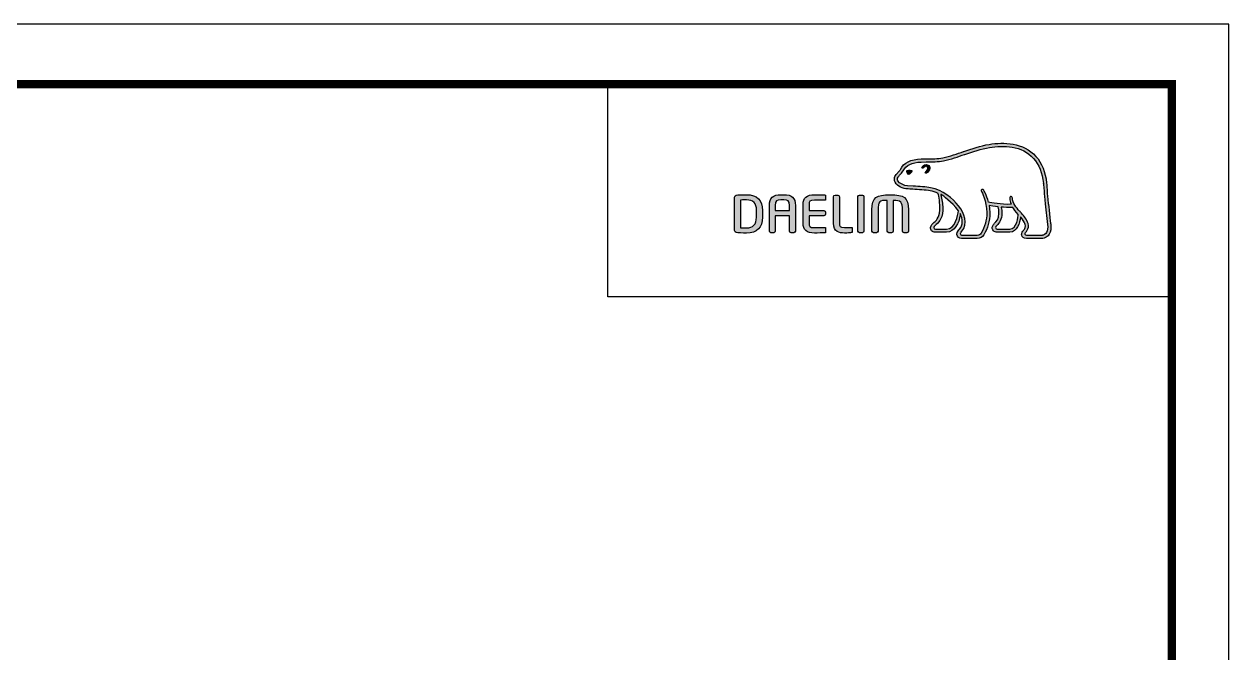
# Model space of a CAD drawing. Extents: x 0 to 781, y 0 to 572.
# Drawn here: x 514.5 to 781.2, y 433.3 to 572.4 of the extents above; entities that cross this region are included whole.
import ezdxf

# ---------------------------------------------------------------- set-up
doc = ezdxf.new("R2010")
doc.units = 0
doc.header["$LTSCALE"] = 10
doc.header["$MEASUREMENT"] = 0
doc.layers.get('0').update_dxf_attribs({"linetype": 'CONTINUOUS'})
doc.layers.add('레이어 1', color=7, linetype='CONTINUOUS')

msp = doc.modelspace()

# ---------------------------------------------------------------- hatches: boundary and pattern name
at = {"layer": '레이어 1'}
h = msp.add_hatch(color=5, dxfattribs=at)
h.dxf.hatch_style = 1
edge = h.paths.add_edge_path(flags=16)
edge.add_spline(control_points=[(740.64, 526.05), (740.3, 525.67), (739.87, 525.67), (739.85, 525.67), (739.85, 525.67), (736.43, 525.67), (736.43, 525.67), (736.3, 525.67), (736.2, 525.7), (736.14, 525.76), (736.09, 525.81), (736.06, 525.89), (736.06, 525.99), (736.06, 526.18), (736.21, 526.36), (736.36, 526.55), (736.49, 526.73), (736.63, 526.9), (736.7, 527.1), (736.89, 527.61), (736.87, 528.15), (736.64, 528.62), (736.24, 529.48), (735.64, 530.16), (735.06, 530.81), (735.06, 530.81), (734.86, 531.02), (734.86, 531.03), (734.1, 531.87), (733.32, 532.74), (733.26, 533.92), (733.25, 534.16), (733.14, 534.3), (732.99, 534.29), (732.99, 534.29), (732.77, 534.19), (732.76, 534.19), (732.7, 534.12), (732.67, 534.02), (732.67, 533.91), (732.67, 533.91), (732.67, 533.87), (732.67, 533.87), (732.7, 533.44), (732.8, 533.02), (732.98, 532.59), (732.98, 532.59), (733, 532.54), (733, 532.54), (733, 532.54), (732.95, 532.54), (732.95, 532.54), (730.75, 532.45), (728.59, 532.87), (727.96, 533.02), (727.57, 534.6), (726.93, 535.64), (726.91, 535.68), (726.86, 535.77), (726.78, 535.83), (726.7, 535.85), (726.7, 535.85), (726.52, 535.82), (726.49, 535.82), (726.48, 535.8), (726.45, 535.75), (726.37, 535.66), (726.37, 535.66), (726.37, 535.58), (726.37, 535.58), (726.37, 535.58), (726.42, 535.37), (726.42, 535.37), (726.47, 535.29), (727.6, 533.31), (727.6, 530.69), (727.6, 529.07), (727.18, 527.55), (726.34, 526.15), (726.14, 525.82), (725.87, 525.67), (725.48, 525.67), (725.48, 525.67), (722.1, 525.67), (722.1, 525.67), (721.99, 525.67), (721.76, 525.75), (721.76, 525.99), (721.76, 526.13), (721.88, 526.35), (722.09, 526.58), (723.5, 528.15), (722.69, 530.6), (721.34, 532.21), (720.03, 533.77), (717.9, 535.73), (715.17, 536.21), (714.2, 536.38), (712.61, 536.48), (711.32, 536.55), (711.32, 536.55), (710.02, 536.63), (710.02, 536.63), (709.36, 536.68), (708.25, 537.09), (707.92, 537.73), (707.78, 537.99), (707.79, 538.26), (707.97, 538.56), (708.08, 538.75), (708.24, 538.91), (708.43, 539.1), (708.64, 539.32), (708.86, 539.54), (709.03, 539.84), (709.03, 539.84), (709.08, 539.93), (709.08, 539.93), (709.74, 541.18), (711.08, 541.84), (713.08, 541.89), (713.08, 541.89), (714.21, 541.9), (714.21, 541.9), (715.45, 541.91), (716.85, 541.92), (718.01, 542.16), (719.63, 542.51), (721.26, 543.07), (722.69, 543.56), (722.69, 543.56), (722.74, 543.57), (722.74, 543.57), (724.51, 544.18), (726.35, 544.81), (728.23, 545.11), (731.23, 545.61), (735.36, 545.6), (737.96, 542.68), (739.16, 541.33), (739.89, 539.48), (740.15, 537.16), (740.15, 537.16), (740.14, 537.17), (740.13, 537.18), (740.15, 537.13), (740.17, 536.87), (740.28, 535.4), (740.31, 534.7), (740.34, 533.97), (740.53, 532.61), (740.53, 532.61), (741.05, 528.07), (741.05, 528.07), (741.05, 528.07), (741.08, 527.52), (741.08, 527.52), (741.08, 526.87), (740.93, 526.38), (740.64, 526.05)], knot_values=[0, 0, 0, 0, 1, 1, 1, 2, 2, 2, 3, 3, 3, 4, 4, 4, 5, 5, 5, 6, 6, 6, 7, 7, 7, 8, 8, 8, 9, 9, 9, 10, 10, 10, 11, 11, 11, 12, 12, 12, 13, 13, 13, 14, 14, 14, 15, 15, 15, 16, 16, 16, 17, 17, 17, 18, 18, 18, 19, 19, 19, 20, 20, 20, 21, 21, 21, 22, 22, 22, 23, 23, 23, 24, 24, 24, 25, 25, 25, 26, 26, 26, 27, 27, 27, 28, 28, 28, 29, 29, 29, 30, 30, 30, 31, 31, 31, 32, 32, 32, 33, 33, 33, 34, 34, 34, 35, 35, 35, 36, 36, 36, 37, 37, 37, 38, 38, 38, 39, 39, 39, 40, 40, 40, 41, 41, 41, 42, 42, 42, 43, 43, 43, 44, 44, 44, 45, 45, 45, 46, 46, 46, 47, 47, 47, 48, 48, 48, 49, 49, 49, 50, 50, 50, 51, 51, 51, 52, 52, 52, 53, 53, 53, 53], degree=3, periodic=0)
edge = h.paths.add_edge_path(flags=16)
edge.add_spline(control_points=[(732.72, 527.03), (732.72, 527.03), (729.92, 527.03), (729.92, 527.03), (729.71, 527.03), (729.55, 527.2), (729.55, 527.41), (729.55, 527.55), (729.68, 527.74), (729.8, 527.87), (730.37, 528.41), (730.95, 529.16), (730.95, 530.59), (730.95, 530.59), (730.91, 531.23), (730.91, 531.24), (730.91, 531.24), (730.81, 531.86), (730.81, 531.86), (730.81, 531.86), (730.8, 531.9), (730.8, 531.9), (730.8, 531.9), (730.84, 531.9), (730.84, 531.9), (731.37, 531.86), (732.38, 531.81), (733.35, 531.85), (733.59, 531.46), (733.99, 530.96), (734.57, 530.29), (734.54, 529.95), (734.27, 527.03), (732.72, 527.03)], knot_values=[0, 0, 0, 0, 1, 1, 1, 2, 2, 2, 3, 3, 3, 4, 4, 4, 5, 5, 5, 6, 6, 6, 7, 7, 7, 8, 8, 8, 9, 9, 9, 10, 10, 10, 11, 11, 11, 11], degree=3, periodic=0)
edge = h.paths.add_edge_path(flags=16)
edge.add_spline(control_points=[(718.69, 527.03), (718.69, 527.03), (716.23, 527.03), (716.23, 527.03), (716.05, 527.03), (715.85, 527.18), (715.85, 527.41), (715.85, 527.54), (715.96, 527.71), (716.17, 527.88), (716.79, 528.37), (717.73, 529.12), (717.84, 531.19), (717.84, 531.19), (717.85, 531.75), (717.85, 531.75), (717.85, 532.63), (717.65, 533.7), (717.46, 534.64), (717.46, 534.64), (717.43, 534.74), (717.43, 534.74), (717.43, 534.74), (717.51, 534.68), (717.51, 534.68), (717.87, 534.45), (719.88, 533.09), (721.3, 531.09), (721.18, 530.14), (720.65, 527.03), (718.69, 527.03)], knot_values=[0, 0, 0, 0, 1, 1, 1, 2, 2, 2, 3, 3, 3, 4, 4, 4, 5, 5, 5, 6, 6, 6, 7, 7, 7, 8, 8, 8, 9, 9, 9, 10, 10, 10, 10], degree=3, periodic=0)
edge = h.paths.add_edge_path()
edge.add_spline(control_points=[(741.74, 528.14), (741.74, 528.15), (741.22, 532.7), (741.22, 532.7), (741.03, 534.07), (741, 534.79), (740.97, 535.43), (740.97, 535.43), (740.85, 537.23), (740.85, 537.24), (740.57, 539.7), (739.78, 541.69), (738.48, 543.14), (735.67, 546.29), (731.29, 546.32), (728.11, 545.8), (726.16, 545.48), (724.3, 544.84), (722.49, 544.22), (722.49, 544.22), (722.44, 544.2), (722.44, 544.2), (721.03, 543.72), (719.43, 543.18), (717.86, 542.84), (716.78, 542.61), (715.43, 542.6), (714.24, 542.6), (714.24, 542.6), (713.06, 542.58), (713.06, 542.58), (710.79, 542.52), (709.24, 541.74), (708.46, 540.25), (708.46, 540.25), (708.43, 540.18), (708.43, 540.18), (708.3, 539.96), (708.11, 539.76), (707.94, 539.59), (707.75, 539.4), (707.54, 539.19), (707.37, 538.91), (707.21, 538.64), (707.13, 538.36), (707.13, 538.08), (707.13, 537.85), (707.19, 537.62), (707.3, 537.4), (707.78, 536.49), (709.16, 536), (709.98, 535.94), (709.98, 535.94), (711.19, 535.87), (711.22, 535.86), (712.43, 535.8), (714.08, 535.7), (715.05, 535.53), (715.61, 535.43), (716.25, 535.23), (716.84, 534.95), (716.89, 534.8), (717.19, 533.43), (717.19, 531.75), (717.19, 531.75), (717.18, 531.22), (717.18, 531.22), (717.09, 529.45), (716.32, 528.83), (715.75, 528.38), (715.7, 528.34), (715.19, 527.92), (715.16, 527.41), (715.13, 527.13), (715.21, 526.87), (715.39, 526.68), (715.57, 526.48), (715.86, 526.38), (716.23, 526.38), (716.23, 526.38), (718.69, 526.38), (718.69, 526.38), (720.52, 526.38), (721.43, 528.36), (721.71, 530.21), (721.71, 530.21), (721.71, 530.47), (721.71, 530.47), (721.71, 530.47), (721.79, 530.34), (721.79, 530.34), (722.03, 529.82), (722.17, 529.19), (722.17, 528.72), (722.17, 528.06), (721.96, 527.48), (721.57, 527.05), (721.47, 526.95), (720.98, 526.44), (720.98, 525.93), (720.98, 525.93), (720.99, 525.85), (720.99, 525.85), (721.06, 525.25), (721.54, 524.98), (721.99, 524.98), (721.99, 524.98), (725.48, 524.98), (725.48, 524.98), (726.11, 524.98), (726.61, 525.26), (726.94, 525.8), (727.82, 527.27), (728.27, 528.87), (728.27, 530.55), (728.27, 531.08), (728.22, 531.64), (728.13, 532.22), (728.13, 532.22), (728.12, 532.26), (728.12, 532.26), (728.12, 532.26), (728.16, 532.25), (728.16, 532.25), (728.58, 532.17), (729.26, 532.06), (730.09, 531.97), (730.09, 531.97), (730.12, 531.96), (730.12, 531.96), (730.12, 531.96), (730.23, 531.32), (730.23, 531.32), (730.23, 531.32), (730.26, 531.17), (730.26, 531.17), (730.26, 531.17), (730.29, 530.6), (730.29, 530.6), (730.29, 529.25), (729.67, 528.66), (729.34, 528.34), (729.34, 528.33), (728.87, 527.86), (728.82, 527.45), (728.82, 527.45), (728.81, 527.32), (728.81, 527.32), (728.81, 527.19), (728.84, 526.93), (729.07, 526.7), (729.27, 526.48), (729.58, 526.38), (730, 526.38), (730, 526.38), (732.72, 526.38), (732.72, 526.38), (734.37, 526.38), (734.86, 528.48), (735.06, 529.65), (735.06, 529.65), (735.07, 529.77), (735.07, 529.77), (735.07, 529.77), (735.14, 529.69), (735.14, 529.69), (735.52, 529.2), (735.85, 528.66), (736.01, 528.32), (736.1, 528.15), (736.14, 527.95), (736.14, 527.76), (736.14, 527.76), (736.08, 527.37), (736.08, 527.37), (736.02, 527.15), (735.87, 526.96), (735.73, 526.77), (735.52, 526.49), (735.31, 526.21), (735.31, 525.87), (735.31, 525.87), (735.33, 525.68), (735.33, 525.68), (735.42, 525.23), (735.79, 524.98), (736.36, 524.98), (736.36, 524.98), (739.85, 524.98), (739.85, 524.98), (739.93, 524.98), (740.61, 524.99), (741.15, 525.57), (741.57, 526.03), (741.78, 526.67), (741.78, 527.51), (741.78, 527.51), (741.74, 528.14), (741.74, 528.14)], knot_values=[0, 0, 0, 0, 1, 1, 1, 2, 2, 2, 3, 3, 3, 4, 4, 4, 5, 5, 5, 6, 6, 6, 7, 7, 7, 8, 8, 8, 9, 9, 9, 10, 10, 10, 11, 11, 11, 12, 12, 12, 13, 13, 13, 14, 14, 14, 15, 15, 15, 16, 16, 16, 17, 17, 17, 18, 18, 18, 19, 19, 19, 20, 20, 20, 21, 21, 21, 22, 22, 22, 23, 23, 23, 24, 24, 24, 25, 25, 25, 26, 26, 26, 27, 27, 27, 28, 28, 28, 29, 29, 29, 30, 30, 30, 31, 31, 31, 32, 32, 32, 33, 33, 33, 34, 34, 34, 35, 35, 35, 36, 36, 36, 37, 37, 37, 38, 38, 38, 39, 39, 39, 40, 40, 40, 41, 41, 41, 42, 42, 42, 43, 43, 43, 44, 44, 44, 45, 45, 45, 46, 46, 46, 47, 47, 47, 48, 48, 48, 49, 49, 49, 50, 50, 50, 51, 51, 51, 52, 52, 52, 53, 53, 53, 54, 54, 54, 55, 55, 55, 56, 56, 56, 57, 57, 57, 58, 58, 58, 59, 59, 59, 60, 60, 60, 61, 61, 61, 62, 62, 62, 63, 63, 63, 64, 64, 64, 65, 65, 65, 66, 66, 66, 66], degree=3, periodic=0)
edge = h.paths.add_edge_path(flags=0)
edge.add_spline(control_points=[(709.92, 539.92), (709.92, 539.92), (710.43, 540.15), (711.06, 539.91), (711.06, 539.91), (711.14, 539.88), (711.03, 539.73), (710.73, 539.32), (710.43, 539.23), (710.43, 539.23), (710.43, 539.23), (710.21, 539.16), (710.08, 539.31), (709.84, 539.6), (709.83, 539.77), (709.83, 539.77), (709.83, 539.77), (709.8, 539.89), (709.92, 539.92)], knot_values=[0, 0, 0, 0, 1, 1, 1, 2, 2, 2, 3, 3, 3, 4, 4, 4, 5, 5, 5, 6, 6, 6, 6], degree=3, periodic=0)
edge = h.paths.add_edge_path(flags=0)
edge.add_spline(control_points=[(713.27, 540.86), (713.2, 540.78), (713.19, 540.64), (713.27, 540.56), (713.35, 540.49), (713.49, 540.51), (713.56, 540.6), (713.6, 540.64), (714.02, 541.13), (714.38, 540.88), (714.51, 540.78), (714.57, 540.65), (714.55, 540.48), (714.52, 540.2), (714.27, 539.88), (714.11, 539.78), (714.01, 539.72), (713.95, 539.6), (713.99, 539.5), (714.04, 539.4), (714.16, 539.37), (714.27, 539.42), (714.57, 539.56), (714.95, 540.04), (715, 540.49), (715.03, 540.8), (714.89, 541.06), (714.64, 541.23), (714.11, 541.61), (713.5, 541.1), (713.27, 540.86)], knot_values=[0, 0, 0, 0, 1, 1, 1, 2, 2, 2, 3, 3, 3, 4, 4, 4, 5, 5, 5, 6, 6, 6, 7, 7, 7, 8, 8, 8, 9, 9, 9, 10, 10, 10, 10], degree=3, periodic=0)
edge = h.paths.add_edge_path(flags=0)
edge.add_spline(control_points=[(713.2, 540.49), (713.2, 540.49), (713.2, 540.49), (713.2, 540.49), (713.2, 540.49), (713.2, 540.49), (713.2, 540.49)], knot_values=[0, 0, 0, 0, 1, 1, 1, 2, 2, 2, 2], degree=3, periodic=0)
h = msp.add_hatch(color=5, dxfattribs=at)
h.dxf.hatch_style = 2
edge = h.paths.add_edge_path()
edge.add_spline(control_points=[(713.27, 540.86), (713.2, 540.78), (713.19, 540.64), (713.27, 540.56), (713.35, 540.49), (713.49, 540.51), (713.56, 540.6), (713.6, 540.64), (714.02, 541.13), (714.38, 540.88), (714.51, 540.78), (714.57, 540.65), (714.55, 540.48), (714.52, 540.2), (714.27, 539.88), (714.11, 539.78), (714.01, 539.72), (713.95, 539.6), (713.99, 539.5), (714.04, 539.4), (714.16, 539.37), (714.27, 539.42), (714.57, 539.56), (714.95, 540.04), (715, 540.49), (715.03, 540.8), (714.89, 541.06), (714.64, 541.23), (714.11, 541.61), (713.5, 541.1), (713.27, 540.86)], knot_values=[0, 0, 0, 0, 1, 1, 1, 2, 2, 2, 3, 3, 3, 4, 4, 4, 5, 5, 5, 6, 6, 6, 7, 7, 7, 8, 8, 8, 9, 9, 9, 10, 10, 10, 10], degree=3, periodic=0)
h = msp.add_hatch(color=5, dxfattribs=at)
h.dxf.hatch_style = 2
edge = h.paths.add_edge_path()
edge.add_spline(control_points=[(709.92, 539.92), (709.92, 539.92), (710.43, 540.15), (711.06, 539.91), (711.06, 539.91), (711.14, 539.88), (711.03, 539.73), (710.73, 539.32), (710.43, 539.23), (710.43, 539.23), (710.43, 539.23), (710.21, 539.16), (710.08, 539.31), (709.84, 539.6), (709.83, 539.77), (709.83, 539.77), (709.83, 539.77), (709.8, 539.89), (709.92, 539.92)], knot_values=[0, 0, 0, 0, 1, 1, 1, 2, 2, 2, 3, 3, 3, 4, 4, 4, 5, 5, 5, 6, 6, 6, 6], degree=3, periodic=0)
h = msp.add_hatch(color=5, dxfattribs=at)
h.dxf.hatch_style = 2
edge = h.paths.add_edge_path()
edge.add_spline(control_points=[(676.61, 529.7), (676.61, 528.1), (675.88, 527.33), (674.39, 527.33), (674.39, 527.33), (673.36, 527.35), (673.1, 527.35), (673.1, 527.35), (673.1, 533.46), (673.1, 533.46), (673.63, 533.51), (674.38, 533.52), (674.39, 533.52), (675.92, 533.52), (676.61, 532.79), (676.61, 531.15), (676.61, 531.15), (676.61, 529.7), (676.61, 529.7)], knot_values=[0, 0, 0, 0, 1, 1, 1, 2, 2, 2, 3, 3, 3, 4, 4, 4, 5, 5, 5, 6, 6, 6, 6], degree=3, periodic=0)
edge = h.paths.add_edge_path()
edge.add_spline(control_points=[(674.39, 534.67), (673.56, 534.67), (672.48, 534.62), (672.12, 534.56), (671.9, 534.52), (671.76, 534.36), (671.76, 534.14), (671.76, 534.14), (671.76, 526.71), (671.76, 526.71), (671.76, 526.48), (671.91, 526.32), (672.14, 526.29), (672.47, 526.23), (673.54, 526.18), (674.39, 526.18), (676.7, 526.18), (677.93, 527.4), (677.93, 529.7), (677.93, 529.7), (677.93, 531.15), (677.93, 531.15), (677.93, 533.45), (676.7, 534.67), (674.39, 534.67)], knot_values=[0, 0, 0, 0, 1, 1, 1, 2, 2, 2, 3, 3, 3, 4, 4, 4, 5, 5, 5, 6, 6, 6, 7, 7, 7, 8, 8, 8, 8], degree=3, periodic=0)
h = msp.add_hatch(color=5, dxfattribs=at)
h.dxf.hatch_style = 2
edge = h.paths.add_edge_path()
edge.add_spline(control_points=[(683.91, 531.16), (683.91, 531.16), (680.78, 531.16), (680.78, 531.16), (680.78, 531.28), (680.78, 532.28), (680.78, 532.28), (680.78, 533.32), (681.09, 533.5), (682.02, 533.5), (682.02, 533.5), (682.67, 533.5), (682.67, 533.5), (683.6, 533.5), (683.91, 533.32), (683.91, 532.28), (683.91, 532.28), (683.91, 531.28), (683.91, 531.16)], knot_values=[0, 0, 0, 0, 1, 1, 1, 2, 2, 2, 3, 3, 3, 4, 4, 4, 5, 5, 5, 6, 6, 6, 6], degree=3, periodic=0)
edge = h.paths.add_edge_path()
edge.add_spline(control_points=[(682.67, 534.67), (682.67, 534.67), (682.02, 534.67), (682.02, 534.67), (680.25, 534.67), (679.46, 533.93), (679.46, 532.28), (679.46, 532.28), (679.46, 526.62), (679.46, 526.62), (679.46, 526.43), (679.62, 526.26), (679.81, 526.26), (679.81, 526.26), (680.43, 526.26), (680.43, 526.26), (680.65, 526.26), (680.78, 526.44), (680.78, 526.62), (680.78, 526.62), (680.78, 529.87), (680.78, 530), (680.78, 530), (683.91, 530), (683.91, 530), (683.91, 529.87), (683.91, 526.62), (683.91, 526.62), (683.91, 526.42), (684.07, 526.26), (684.26, 526.26), (684.26, 526.26), (684.88, 526.26), (684.88, 526.26), (685.09, 526.26), (685.23, 526.45), (685.23, 526.62), (685.23, 526.62), (685.23, 532.28), (685.23, 532.28), (685.23, 533.93), (684.44, 534.67), (682.67, 534.67)], knot_values=[0, 0, 0, 0, 1, 1, 1, 2, 2, 2, 3, 3, 3, 4, 4, 4, 5, 5, 5, 6, 6, 6, 7, 7, 7, 8, 8, 8, 9, 9, 9, 10, 10, 10, 11, 11, 11, 12, 12, 12, 13, 13, 13, 14, 14, 14, 14], degree=3, periodic=0)
h = msp.add_hatch(color=5, dxfattribs=at)
h.dxf.hatch_style = 2
edge = h.paths.add_edge_path()
edge.add_spline(control_points=[(686.91, 532.51), (686.91, 532.51), (686.91, 528.34), (686.91, 528.34), (686.91, 526.89), (687.75, 526.18), (689.46, 526.18), (690.21, 526.18), (691.24, 526.2), (691.65, 526.23), (691.65, 526.23), (691.85, 526.25), (691.85, 526.25), (691.85, 526.25), (691.91, 526.26), (691.91, 526.26), (691.91, 526.26), (691.91, 527.37), (691.91, 527.37), (691.91, 527.37), (689.47, 527.37), (689.47, 527.37), (688.24, 527.37), (688.24, 527.72), (688.24, 528.34), (688.24, 528.34), (688.24, 529.89), (688.24, 530.01), (688.37, 530.01), (691.53, 530.01), (691.53, 530.01), (691.73, 530.01), (691.9, 530.17), (691.9, 530.37), (691.9, 530.37), (691.9, 530.79), (691.9, 530.79), (691.9, 530.99), (691.73, 531.15), (691.53, 531.15), (691.53, 531.15), (688.37, 531.15), (688.24, 531.15), (688.24, 531.27), (688.24, 532.51), (688.24, 532.51), (688.24, 533.13), (688.24, 533.48), (689.47, 533.48), (689.47, 533.48), (691.91, 533.47), (691.91, 533.47), (691.91, 533.47), (691.91, 534.57), (691.91, 534.57), (691.91, 534.57), (691.65, 534.6), (691.65, 534.6), (691.17, 534.64), (690.07, 534.67), (689.46, 534.67), (687.75, 534.67), (686.91, 533.96), (686.91, 532.51)], knot_values=[0, 0, 0, 0, 1, 1, 1, 2, 2, 2, 3, 3, 3, 4, 4, 4, 5, 5, 5, 6, 6, 6, 7, 7, 7, 8, 8, 8, 9, 9, 9, 10, 10, 10, 11, 11, 11, 12, 12, 12, 13, 13, 13, 14, 14, 14, 15, 15, 15, 16, 16, 16, 17, 17, 17, 18, 18, 18, 19, 19, 19, 20, 20, 20, 21, 21, 21, 21], degree=3, periodic=0)
h = msp.add_hatch(color=5, dxfattribs=at)
h.dxf.hatch_style = 2
edge = h.paths.add_edge_path()
edge.add_spline(control_points=[(694.03, 534.59), (693.83, 534.59), (693.65, 534.42), (693.65, 534.22), (693.65, 534.22), (693.65, 528.34), (693.65, 528.34), (693.65, 526.43), (694.96, 526.18), (696.1, 526.18), (696.94, 526.18), (697.15, 526.22), (697.4, 526.26), (697.4, 526.26), (697.54, 526.28), (697.54, 526.28), (697.54, 526.28), (697.73, 526.3), (697.73, 526.3), (697.73, 526.3), (697.79, 526.31), (697.79, 526.31), (697.79, 526.31), (697.79, 527.37), (697.79, 527.37), (697.79, 527.37), (696.11, 527.37), (696.11, 527.37), (694.98, 527.37), (694.98, 527.8), (694.98, 528.22), (694.98, 528.22), (694.98, 534.22), (694.98, 534.22), (694.98, 534.42), (694.81, 534.59), (694.6, 534.59), (694.6, 534.59), (694.03, 534.59), (694.03, 534.59)], knot_values=[0, 0, 0, 0, 1, 1, 1, 2, 2, 2, 3, 3, 3, 4, 4, 4, 5, 5, 5, 6, 6, 6, 7, 7, 7, 8, 8, 8, 9, 9, 9, 10, 10, 10, 11, 11, 11, 12, 12, 12, 13, 13, 13, 13], degree=3, periodic=0)
h = msp.add_hatch(color=5, dxfattribs=at)
h.dxf.hatch_style = 2
edge = h.paths.add_edge_path()
edge.add_spline(control_points=[(699.43, 534.59), (699.21, 534.59), (699.08, 534.41), (699.08, 534.23), (699.08, 534.23), (699.08, 526.62), (699.08, 526.62), (699.08, 526.42), (699.24, 526.26), (699.43, 526.26), (699.43, 526.26), (700.05, 526.26), (700.05, 526.26), (700.27, 526.26), (700.4, 526.44), (700.4, 526.62), (700.4, 526.62), (700.4, 534.23), (700.4, 534.23), (700.4, 534.43), (700.25, 534.59), (700.05, 534.59), (700.05, 534.59), (699.43, 534.59), (699.43, 534.59)], knot_values=[0, 0, 0, 0, 1, 1, 1, 2, 2, 2, 3, 3, 3, 4, 4, 4, 5, 5, 5, 6, 6, 6, 7, 7, 7, 8, 8, 8, 8], degree=3, periodic=0)
h = msp.add_hatch(color=5, dxfattribs=at)
h.dxf.hatch_style = 2
edge = h.paths.add_edge_path()
edge.add_spline(control_points=[(702.18, 531.31), (702.18, 531.31), (702.18, 526.62), (702.18, 526.62), (702.18, 526.42), (702.34, 526.26), (702.54, 526.26), (702.54, 526.26), (703.16, 526.26), (703.16, 526.26), (703.38, 526.26), (703.52, 526.44), (703.52, 526.62), (703.52, 526.62), (703.52, 531.19), (703.52, 531.19), (703.52, 533.21), (703.86, 533.4), (705.56, 533.41), (705.56, 533.28), (705.56, 526.62), (705.56, 526.62), (705.56, 526.41), (705.71, 526.26), (705.91, 526.26), (705.91, 526.26), (706.53, 526.26), (706.53, 526.26), (706.75, 526.26), (706.88, 526.44), (706.88, 526.62), (706.88, 526.62), (706.88, 533.26), (706.88, 533.39), (707.68, 533.39), (708.24, 533.32), (708.54, 533.02), (708.86, 532.7), (708.92, 532.11), (708.92, 531.19), (708.92, 531.19), (708.92, 526.62), (708.92, 526.62), (708.92, 526.43), (709.08, 526.26), (709.28, 526.26), (709.28, 526.26), (709.91, 526.26), (709.91, 526.26), (710.12, 526.26), (710.26, 526.45), (710.26, 526.62), (710.26, 526.62), (710.26, 531.31), (710.26, 531.31), (710.26, 534.15), (709.25, 534.63), (706.23, 534.63), (703.19, 534.63), (702.18, 534.15), (702.18, 531.31)], knot_values=[0, 0, 0, 0, 1, 1, 1, 2, 2, 2, 3, 3, 3, 4, 4, 4, 5, 5, 5, 6, 6, 6, 7, 7, 7, 8, 8, 8, 9, 9, 9, 10, 10, 10, 11, 11, 11, 12, 12, 12, 13, 13, 13, 14, 14, 14, 15, 15, 15, 16, 16, 16, 17, 17, 17, 18, 18, 18, 19, 19, 19, 20, 20, 20, 20], degree=3, periodic=0)

# ---------------------------------------------------------------- linework, layer by layer
at = {"color": 5, "ltscale": 0.5}
msp.add_line((643.71, 512.09), (643.71, 559.11), dxfattribs=at)
at = {"color": 5}
msp.add_line((718.58, 526.38), (718.58, 526.38), dxfattribs=at)
at = {"color": 5, "ltscale": 40}
msp.add_line((768.56, 512.09), (643.71, 512.09), dxfattribs=at)
at = {"ltscale": 0.5}
msp.add_lwpolyline([(0, 0), (781.2, 0), (781.2, 572.4), (0, 572.4)], close=True, dxfattribs=at)
at = {"color": 5, "linetype": 'ByBlock', "lineweight": 200, "const_width": 1.8}
msp.add_lwpolyline([(12.56, 24.51), (768.56, 24.51), (768.56, 559.11), (12.56, 559.11)], close=True, dxfattribs=at)
at = {"layer": '레이어 1', "color": 5}
for points, knots in [([(741.74, 528.14), (741.74, 528.15), (741.22, 532.7), (741.22, 532.7), (741.03, 534.07), (741, 534.79), (740.97, 535.43), (740.97, 535.43), (740.85, 537.23), (740.85, 537.24), (740.57, 539.7), (739.78, 541.69), (738.48, 543.14), (735.67, 546.29), (731.29, 546.32), (728.11, 545.8), (726.16, 545.48), (724.3, 544.84), (722.49, 544.22), (722.49, 544.22), (722.44, 544.2), (722.44, 544.2), (721.03, 543.72), (719.43, 543.18), (717.86, 542.84), (716.78, 542.61), (715.43, 542.6), (714.24, 542.6), (714.24, 542.6), (713.06, 542.58), (713.06, 542.58), (710.79, 542.52), (709.24, 541.74), (708.46, 540.25), (708.46, 540.25), (708.43, 540.18), (708.43, 540.18), (708.3, 539.96), (708.11, 539.76), (707.94, 539.59), (707.75, 539.4), (707.54, 539.19), (707.37, 538.91), (707.21, 538.64), (707.13, 538.36), (707.13, 538.08), (707.13, 537.85), (707.19, 537.62), (707.3, 537.4), (707.78, 536.49), (709.16, 536), (709.98, 535.94), (709.98, 535.94), (711.19, 535.87), (711.22, 535.86), (712.43, 535.8), (714.08, 535.7), (715.05, 535.53), (715.61, 535.43), (716.25, 535.23), (716.84, 534.95), (716.89, 534.8), (717.19, 533.43), (717.19, 531.75), (717.19, 531.75), (717.18, 531.22), (717.18, 531.22), (717.09, 529.45), (716.32, 528.83), (715.75, 528.38), (715.7, 528.34), (715.19, 527.92), (715.16, 527.41), (715.13, 527.13), (715.21, 526.87), (715.39, 526.68), (715.57, 526.48), (715.86, 526.38), (716.23, 526.38), (716.23, 526.38), (718.69, 526.38), (718.69, 526.38), (720.52, 526.38), (721.43, 528.36), (721.71, 530.21), (721.71, 530.21), (721.71, 530.47), (721.71, 530.47), (721.71, 530.47), (721.79, 530.34), (721.79, 530.34), (722.03, 529.82), (722.17, 529.19), (722.17, 528.72), (722.17, 528.06), (721.96, 527.48), (721.57, 527.05), (721.47, 526.95), (720.98, 526.44), (720.98, 525.93), (720.98, 525.93), (720.99, 525.85), (720.99, 525.85), (721.06, 525.25), (721.54, 524.98), (721.99, 524.98), (721.99, 524.98), (725.48, 524.98), (725.48, 524.98), (726.11, 524.98), (726.61, 525.26), (726.94, 525.8), (727.82, 527.27), (728.27, 528.87), (728.27, 530.55), (728.27, 531.08), (728.22, 531.64), (728.13, 532.22), (728.13, 532.22), (728.12, 532.26), (728.12, 532.26), (728.12, 532.26), (728.16, 532.25), (728.16, 532.25), (728.58, 532.17), (729.26, 532.06), (730.09, 531.97), (730.09, 531.97), (730.12, 531.96), (730.12, 531.96), (730.12, 531.96), (730.23, 531.32), (730.23, 531.32), (730.23, 531.32), (730.26, 531.17), (730.26, 531.17), (730.26, 531.17), (730.29, 530.6), (730.29, 530.6), (730.29, 529.25), (729.67, 528.66), (729.34, 528.34), (729.34, 528.33), (728.87, 527.86), (728.82, 527.45), (728.82, 527.45), (728.81, 527.32), (728.81, 527.32), (728.81, 527.19), (728.84, 526.93), (729.07, 526.7), (729.27, 526.48), (729.58, 526.38), (730, 526.38), (730, 526.38), (732.72, 526.38), (732.72, 526.38), (734.37, 526.38), (734.86, 528.48), (735.06, 529.65), (735.06, 529.65), (735.07, 529.77), (735.07, 529.77), (735.07, 529.77), (735.14, 529.69), (735.14, 529.69), (735.52, 529.2), (735.85, 528.66), (736.01, 528.32), (736.1, 528.15), (736.14, 527.95), (736.14, 527.76), (736.14, 527.76), (736.08, 527.37), (736.08, 527.37), (736.02, 527.15), (735.87, 526.96), (735.73, 526.77), (735.52, 526.49), (735.31, 526.21), (735.31, 525.87), (735.31, 525.87), (735.33, 525.68), (735.33, 525.68), (735.42, 525.23), (735.79, 524.98), (736.36, 524.98), (736.36, 524.98), (739.85, 524.98), (739.85, 524.98), (739.93, 524.98), (740.61, 524.99), (741.15, 525.57), (741.57, 526.03), (741.78, 526.67), (741.78, 527.51), (741.78, 527.51), (741.74, 528.14), (741.74, 528.14)], [0, 0, 0, 0, 1, 1, 1, 2, 2, 2, 3, 3, 3, 4, 4, 4, 5, 5, 5, 6, 6, 6, 7, 7, 7, 8, 8, 8, 9, 9, 9, 10, 10, 10, 11, 11, 11, 12, 12, 12, 13, 13, 13, 14, 14, 14, 15, 15, 15, 16, 16, 16, 17, 17, 17, 18, 18, 18, 19, 19, 19, 20, 20, 20, 21, 21, 21, 22, 22, 22, 23, 23, 23, 24, 24, 24, 25, 25, 25, 26, 26, 26, 27, 27, 27, 28, 28, 28, 29, 29, 29, 30, 30, 30, 31, 31, 31, 32, 32, 32, 33, 33, 33, 34, 34, 34, 35, 35, 35, 36, 36, 36, 37, 37, 37, 38, 38, 38, 39, 39, 39, 40, 40, 40, 41, 41, 41, 42, 42, 42, 43, 43, 43, 44, 44, 44, 45, 45, 45, 46, 46, 46, 47, 47, 47, 48, 48, 48, 49, 49, 49, 50, 50, 50, 51, 51, 51, 52, 52, 52, 53, 53, 53, 54, 54, 54, 55, 55, 55, 56, 56, 56, 57, 57, 57, 58, 58, 58, 59, 59, 59, 60, 60, 60, 61, 61, 61, 62, 62, 62, 63, 63, 63, 64, 64, 64, 65, 65, 65, 66, 66, 66, 66]), ([(713.27, 540.86), (713.2, 540.78), (713.19, 540.64), (713.27, 540.56), (713.35, 540.49), (713.49, 540.51), (713.56, 540.6), (713.6, 540.64), (714.02, 541.13), (714.38, 540.88), (714.51, 540.78), (714.57, 540.65), (714.55, 540.48), (714.52, 540.2), (714.27, 539.88), (714.11, 539.78), (714.01, 539.72), (713.95, 539.6), (713.99, 539.5), (714.04, 539.4), (714.16, 539.37), (714.27, 539.42), (714.57, 539.56), (714.95, 540.04), (715, 540.49), (715.03, 540.8), (714.89, 541.06), (714.64, 541.23), (714.11, 541.61), (713.5, 541.1), (713.27, 540.86)], [0, 0, 0, 0, 1, 1, 1, 2, 2, 2, 3, 3, 3, 4, 4, 4, 5, 5, 5, 6, 6, 6, 7, 7, 7, 8, 8, 8, 9, 9, 9, 10, 10, 10, 10]), ([(709.92, 539.92), (709.92, 539.92), (710.43, 540.15), (711.06, 539.91), (711.06, 539.91), (711.14, 539.88), (711.03, 539.73), (710.73, 539.32), (710.43, 539.23), (710.43, 539.23), (710.43, 539.23), (710.21, 539.16), (710.08, 539.31), (709.84, 539.6), (709.83, 539.77), (709.83, 539.77), (709.83, 539.77), (709.8, 539.89), (709.92, 539.92)], [0, 0, 0, 0, 1, 1, 1, 2, 2, 2, 3, 3, 3, 4, 4, 4, 5, 5, 5, 6, 6, 6, 6]), ([(713.2, 540.49), (713.2, 540.49), (713.2, 540.49), (713.2, 540.49), (713.2, 540.49), (713.2, 540.49), (713.2, 540.49)], [0, 0, 0, 0, 1, 1, 1, 2, 2, 2, 2]), ([(674.39, 534.67), (673.56, 534.67), (672.48, 534.62), (672.12, 534.56), (671.9, 534.52), (671.76, 534.36), (671.76, 534.14), (671.76, 534.14), (671.76, 526.71), (671.76, 526.71), (671.76, 526.48), (671.91, 526.32), (672.14, 526.29), (672.47, 526.23), (673.54, 526.18), (674.39, 526.18), (676.7, 526.18), (677.93, 527.4), (677.93, 529.7), (677.93, 529.7), (677.93, 531.15), (677.93, 531.15), (677.93, 533.45), (676.7, 534.67), (674.39, 534.67)], [0, 0, 0, 0, 1, 1, 1, 2, 2, 2, 3, 3, 3, 4, 4, 4, 5, 5, 5, 6, 6, 6, 7, 7, 7, 8, 8, 8, 8]), ([(676.61, 529.7), (676.61, 528.1), (675.88, 527.33), (674.39, 527.33), (674.39, 527.33), (673.36, 527.35), (673.1, 527.35), (673.1, 527.35), (673.1, 533.46), (673.1, 533.46), (673.63, 533.51), (674.38, 533.52), (674.39, 533.52), (675.92, 533.52), (676.61, 532.79), (676.61, 531.15), (676.61, 531.15), (676.61, 529.7), (676.61, 529.7)], [0, 0, 0, 0, 1, 1, 1, 2, 2, 2, 3, 3, 3, 4, 4, 4, 5, 5, 5, 6, 6, 6, 6]), ([(682.67, 534.67), (682.67, 534.67), (682.02, 534.67), (682.02, 534.67), (680.25, 534.67), (679.46, 533.93), (679.46, 532.28), (679.46, 532.28), (679.46, 526.62), (679.46, 526.62), (679.46, 526.43), (679.62, 526.26), (679.81, 526.26), (679.81, 526.26), (680.43, 526.26), (680.43, 526.26), (680.65, 526.26), (680.78, 526.44), (680.78, 526.62), (680.78, 526.62), (680.78, 529.87), (680.78, 530), (680.78, 530), (683.91, 530), (683.91, 530), (683.91, 529.87), (683.91, 526.62), (683.91, 526.62), (683.91, 526.42), (684.07, 526.26), (684.26, 526.26), (684.26, 526.26), (684.88, 526.26), (684.88, 526.26), (685.09, 526.26), (685.23, 526.45), (685.23, 526.62), (685.23, 526.62), (685.23, 532.28), (685.23, 532.28), (685.23, 533.93), (684.44, 534.67), (682.67, 534.67)], [0, 0, 0, 0, 1, 1, 1, 2, 2, 2, 3, 3, 3, 4, 4, 4, 5, 5, 5, 6, 6, 6, 7, 7, 7, 8, 8, 8, 9, 9, 9, 10, 10, 10, 11, 11, 11, 12, 12, 12, 13, 13, 13, 14, 14, 14, 14]), ([(683.91, 531.16), (683.91, 531.16), (680.78, 531.16), (680.78, 531.16), (680.78, 531.28), (680.78, 532.28), (680.78, 532.28), (680.78, 533.32), (681.09, 533.5), (682.02, 533.5), (682.02, 533.5), (682.67, 533.5), (682.67, 533.5), (683.6, 533.5), (683.91, 533.32), (683.91, 532.28), (683.91, 532.28), (683.91, 531.28), (683.91, 531.16)], [0, 0, 0, 0, 1, 1, 1, 2, 2, 2, 3, 3, 3, 4, 4, 4, 5, 5, 5, 6, 6, 6, 6]), ([(686.91, 532.51), (686.91, 532.51), (686.91, 528.34), (686.91, 528.34), (686.91, 526.89), (687.75, 526.18), (689.46, 526.18), (690.21, 526.18), (691.24, 526.2), (691.65, 526.23), (691.65, 526.23), (691.85, 526.25), (691.85, 526.25), (691.85, 526.25), (691.91, 526.26), (691.91, 526.26), (691.91, 526.26), (691.91, 527.37), (691.91, 527.37), (691.91, 527.37), (689.47, 527.37), (689.47, 527.37), (688.24, 527.37), (688.24, 527.72), (688.24, 528.34), (688.24, 528.34), (688.24, 529.89), (688.24, 530.01), (688.37, 530.01), (691.53, 530.01), (691.53, 530.01), (691.73, 530.01), (691.9, 530.17), (691.9, 530.37), (691.9, 530.37), (691.9, 530.79), (691.9, 530.79), (691.9, 530.99), (691.73, 531.15), (691.53, 531.15), (691.53, 531.15), (688.37, 531.15), (688.24, 531.15), (688.24, 531.27), (688.24, 532.51), (688.24, 532.51), (688.24, 533.13), (688.24, 533.48), (689.47, 533.48), (689.47, 533.48), (691.91, 533.47), (691.91, 533.47), (691.91, 533.47), (691.91, 534.57), (691.91, 534.57), (691.91, 534.57), (691.65, 534.6), (691.65, 534.6), (691.17, 534.64), (690.07, 534.67), (689.46, 534.67), (687.75, 534.67), (686.91, 533.96), (686.91, 532.51)], [0, 0, 0, 0, 1, 1, 1, 2, 2, 2, 3, 3, 3, 4, 4, 4, 5, 5, 5, 6, 6, 6, 7, 7, 7, 8, 8, 8, 9, 9, 9, 10, 10, 10, 11, 11, 11, 12, 12, 12, 13, 13, 13, 14, 14, 14, 15, 15, 15, 16, 16, 16, 17, 17, 17, 18, 18, 18, 19, 19, 19, 20, 20, 20, 21, 21, 21, 21]), ([(694.03, 534.59), (693.83, 534.59), (693.65, 534.42), (693.65, 534.22), (693.65, 534.22), (693.65, 528.34), (693.65, 528.34), (693.65, 526.43), (694.96, 526.18), (696.1, 526.18), (696.94, 526.18), (697.15, 526.22), (697.4, 526.26), (697.4, 526.26), (697.54, 526.28), (697.54, 526.28), (697.54, 526.28), (697.73, 526.3), (697.73, 526.3), (697.73, 526.3), (697.79, 526.31), (697.79, 526.31), (697.79, 526.31), (697.79, 527.37), (697.79, 527.37), (697.79, 527.37), (696.11, 527.37), (696.11, 527.37), (694.98, 527.37), (694.98, 527.8), (694.98, 528.22), (694.98, 528.22), (694.98, 534.22), (694.98, 534.22), (694.98, 534.42), (694.81, 534.59), (694.6, 534.59), (694.6, 534.59), (694.03, 534.59), (694.03, 534.59)], [0, 0, 0, 0, 1, 1, 1, 2, 2, 2, 3, 3, 3, 4, 4, 4, 5, 5, 5, 6, 6, 6, 7, 7, 7, 8, 8, 8, 9, 9, 9, 10, 10, 10, 11, 11, 11, 12, 12, 12, 13, 13, 13, 13]), ([(699.43, 534.59), (699.21, 534.59), (699.08, 534.41), (699.08, 534.23), (699.08, 534.23), (699.08, 526.62), (699.08, 526.62), (699.08, 526.42), (699.24, 526.26), (699.43, 526.26), (699.43, 526.26), (700.05, 526.26), (700.05, 526.26), (700.27, 526.26), (700.4, 526.44), (700.4, 526.62), (700.4, 526.62), (700.4, 534.23), (700.4, 534.23), (700.4, 534.43), (700.25, 534.59), (700.05, 534.59), (700.05, 534.59), (699.43, 534.59), (699.43, 534.59)], [0, 0, 0, 0, 1, 1, 1, 2, 2, 2, 3, 3, 3, 4, 4, 4, 5, 5, 5, 6, 6, 6, 7, 7, 7, 8, 8, 8, 8]), ([(702.18, 531.31), (702.18, 531.31), (702.18, 526.62), (702.18, 526.62), (702.18, 526.42), (702.34, 526.26), (702.54, 526.26), (702.54, 526.26), (703.16, 526.26), (703.16, 526.26), (703.38, 526.26), (703.52, 526.44), (703.52, 526.62), (703.52, 526.62), (703.52, 531.19), (703.52, 531.19), (703.52, 533.21), (703.86, 533.4), (705.56, 533.41), (705.56, 533.28), (705.56, 526.62), (705.56, 526.62), (705.56, 526.41), (705.71, 526.26), (705.91, 526.26), (705.91, 526.26), (706.53, 526.26), (706.53, 526.26), (706.75, 526.26), (706.88, 526.44), (706.88, 526.62), (706.88, 526.62), (706.88, 533.26), (706.88, 533.39), (707.68, 533.39), (708.24, 533.32), (708.54, 533.02), (708.86, 532.7), (708.92, 532.11), (708.92, 531.19), (708.92, 531.19), (708.92, 526.62), (708.92, 526.62), (708.92, 526.43), (709.08, 526.26), (709.28, 526.26), (709.28, 526.26), (709.91, 526.26), (709.91, 526.26), (710.12, 526.26), (710.26, 526.45), (710.26, 526.62), (710.26, 526.62), (710.26, 531.31), (710.26, 531.31), (710.26, 534.15), (709.25, 534.63), (706.23, 534.63), (703.19, 534.63), (702.18, 534.15), (702.18, 531.31)], [0, 0, 0, 0, 1, 1, 1, 2, 2, 2, 3, 3, 3, 4, 4, 4, 5, 5, 5, 6, 6, 6, 7, 7, 7, 8, 8, 8, 9, 9, 9, 10, 10, 10, 11, 11, 11, 12, 12, 12, 13, 13, 13, 14, 14, 14, 15, 15, 15, 16, 16, 16, 17, 17, 17, 18, 18, 18, 19, 19, 19, 20, 20, 20, 20]), ([(718.69, 527.03), (718.69, 527.03), (716.23, 527.03), (716.23, 527.03), (716.05, 527.03), (715.85, 527.18), (715.85, 527.41), (715.85, 527.54), (715.96, 527.71), (716.17, 527.88), (716.79, 528.37), (717.73, 529.12), (717.84, 531.19), (717.84, 531.19), (717.85, 531.75), (717.85, 531.75), (717.85, 532.63), (717.65, 533.7), (717.46, 534.64), (717.46, 534.64), (717.43, 534.74), (717.43, 534.74), (717.43, 534.74), (717.51, 534.68), (717.51, 534.68), (717.87, 534.45), (719.88, 533.09), (721.3, 531.09), (721.18, 530.14), (720.65, 527.03), (718.69, 527.03)], [0, 0, 0, 0, 1, 1, 1, 2, 2, 2, 3, 3, 3, 4, 4, 4, 5, 5, 5, 6, 6, 6, 7, 7, 7, 8, 8, 8, 9, 9, 9, 10, 10, 10, 10]), ([(726.42, 535.37), (726.47, 535.29), (727.6, 533.31), (727.6, 530.69), (727.6, 529.07), (727.18, 527.55), (726.34, 526.15)], [24, 24, 24, 24, 25, 25, 25, 26, 26, 26, 26]), ([(732.72, 527.03), (732.72, 527.03), (729.92, 527.03), (729.92, 527.03), (729.71, 527.03), (729.55, 527.2), (729.55, 527.41), (729.55, 527.55), (729.68, 527.74), (729.8, 527.87), (730.37, 528.41), (730.95, 529.16), (730.95, 530.59), (730.95, 530.59), (730.91, 531.23), (730.91, 531.24), (730.91, 531.24), (730.81, 531.86), (730.81, 531.86), (730.81, 531.86), (730.8, 531.9), (730.8, 531.9), (730.8, 531.9), (730.84, 531.9), (730.84, 531.9), (731.37, 531.86), (732.38, 531.81), (733.35, 531.85), (733.59, 531.46), (733.99, 530.96), (734.57, 530.29), (734.54, 529.95), (734.27, 527.03), (732.72, 527.03)], [0, 0, 0, 0, 1, 1, 1, 2, 2, 2, 3, 3, 3, 4, 4, 4, 5, 5, 5, 6, 6, 6, 7, 7, 7, 8, 8, 8, 9, 9, 9, 10, 10, 10, 11, 11, 11, 11]), ([(722.1, 525.67), (721.99, 525.67), (721.76, 525.75), (721.76, 525.99), (721.76, 526.13), (721.88, 526.35), (722.09, 526.58)], [28, 28, 28, 28, 29, 29, 29, 30, 30, 30, 30]), ([(736.14, 525.76), (736.09, 525.81), (736.06, 525.89), (736.06, 525.99), (736.06, 526.18), (736.21, 526.36), (736.36, 526.55)], [3, 3, 3, 3, 4, 4, 4, 5, 5, 5, 5])]:
    msp.add_open_spline(points, degree=3, knots=knots, dxfattribs=at)
for points in [[(722.74, 543.57), (724.51, 544.18), (726.35, 544.81), (728.23, 545.11)], [(728.23, 545.11), (731.23, 545.61), (735.36, 545.6), (737.96, 542.68)], [(709.08, 539.93), (709.74, 541.18), (711.08, 541.84), (713.08, 541.89)], [(713.08, 541.89), (713.08, 541.89), (714.21, 541.9), (714.21, 541.9)], [(714.21, 541.9), (715.45, 541.91), (716.85, 541.92), (718.01, 542.16)], [(718.01, 542.16), (719.63, 542.51), (721.26, 543.07), (722.69, 543.56)], [(722.69, 543.56), (722.69, 543.56), (722.74, 543.57), (722.74, 543.57)], [(737.96, 542.68), (739.16, 541.33), (739.89, 539.48), (740.15, 537.16)], [(707.97, 538.56), (708.08, 538.75), (708.24, 538.91), (708.43, 539.1)], [(708.43, 539.1), (708.64, 539.32), (708.86, 539.54), (709.03, 539.84)], [(709.03, 539.84), (709.03, 539.84), (709.08, 539.93), (709.08, 539.93)], [(707.92, 537.73), (707.78, 537.99), (707.79, 538.26), (707.97, 538.56)], [(710.02, 536.63), (709.36, 536.68), (708.25, 537.09), (707.92, 537.73)], [(711.32, 536.55), (711.32, 536.55), (710.02, 536.63), (710.02, 536.63)], [(715.17, 536.21), (714.2, 536.38), (712.61, 536.48), (711.32, 536.55)], [(721.34, 532.21), (720.03, 533.77), (717.9, 535.73), (715.17, 536.21)], [(740.15, 537.16), (740.15, 537.16), (740.14, 537.17), (740.13, 537.18)], [(740.13, 537.18), (740.15, 537.13), (740.17, 536.87), (740.28, 535.4)], [(726.49, 535.82), (726.48, 535.8), (726.45, 535.75), (726.37, 535.66)], [(726.37, 535.66), (726.37, 535.66), (726.37, 535.58), (726.37, 535.58)], [(726.37, 535.58), (726.37, 535.58), (726.42, 535.37), (726.42, 535.37)], [(726.7, 535.85), (726.7, 535.85), (726.52, 535.82), (726.49, 535.82)], [(726.91, 535.68), (726.86, 535.77), (726.78, 535.83), (726.7, 535.85)], [(727.96, 533.02), (727.57, 534.6), (726.93, 535.64), (726.91, 535.68)], [(732.76, 534.19), (732.7, 534.12), (732.67, 534.02), (732.67, 533.91)], [(732.67, 533.91), (732.67, 533.91), (732.67, 533.87), (732.67, 533.87)], [(732.67, 533.87), (732.7, 533.44), (732.8, 533.02), (732.98, 532.59)], [(732.99, 534.29), (732.99, 534.29), (732.77, 534.19), (732.76, 534.19)], [(733.26, 533.92), (733.25, 534.16), (733.14, 534.3), (732.99, 534.29)], [(734.86, 531.03), (734.1, 531.87), (733.32, 532.74), (733.26, 533.92)], [(740.28, 535.4), (740.31, 534.7), (740.34, 533.97), (740.53, 532.61)], [(722.09, 526.58), (723.5, 528.15), (722.69, 530.6), (721.34, 532.21)], [(732.95, 532.54), (730.75, 532.45), (728.59, 532.87), (727.96, 533.02)], [(733, 532.54), (733, 532.54), (732.95, 532.54), (732.95, 532.54)], [(732.98, 532.59), (732.98, 532.59), (733, 532.54), (733, 532.54)], [(735.06, 530.81), (735.06, 530.81), (734.86, 531.02), (734.86, 531.03)], [(736.64, 528.62), (736.24, 529.48), (735.64, 530.16), (735.06, 530.81)], [(740.53, 532.61), (740.53, 532.61), (741.05, 528.07), (741.05, 528.07)], [(736.7, 527.1), (736.89, 527.61), (736.87, 528.15), (736.64, 528.62)], [(725.48, 525.67), (725.48, 525.67), (722.1, 525.67), (722.1, 525.67)], [(726.34, 526.15), (726.14, 525.82), (725.87, 525.67), (725.48, 525.67)], [(736.43, 525.67), (736.3, 525.67), (736.2, 525.7), (736.14, 525.76)], [(736.36, 526.55), (736.49, 526.73), (736.63, 526.9), (736.7, 527.1)], [(739.85, 525.67), (739.85, 525.67), (736.43, 525.67), (736.43, 525.67)], [(740.64, 526.05), (740.3, 525.67), (739.87, 525.67), (739.85, 525.67)], [(741.08, 527.52), (741.08, 526.87), (740.93, 526.38), (740.64, 526.05)], [(741.05, 528.07), (741.05, 528.07), (741.08, 527.52), (741.08, 527.52)]]:
    msp.add_open_spline(points, degree=3, dxfattribs=at)

doc.saveas('drawing.dxf')
